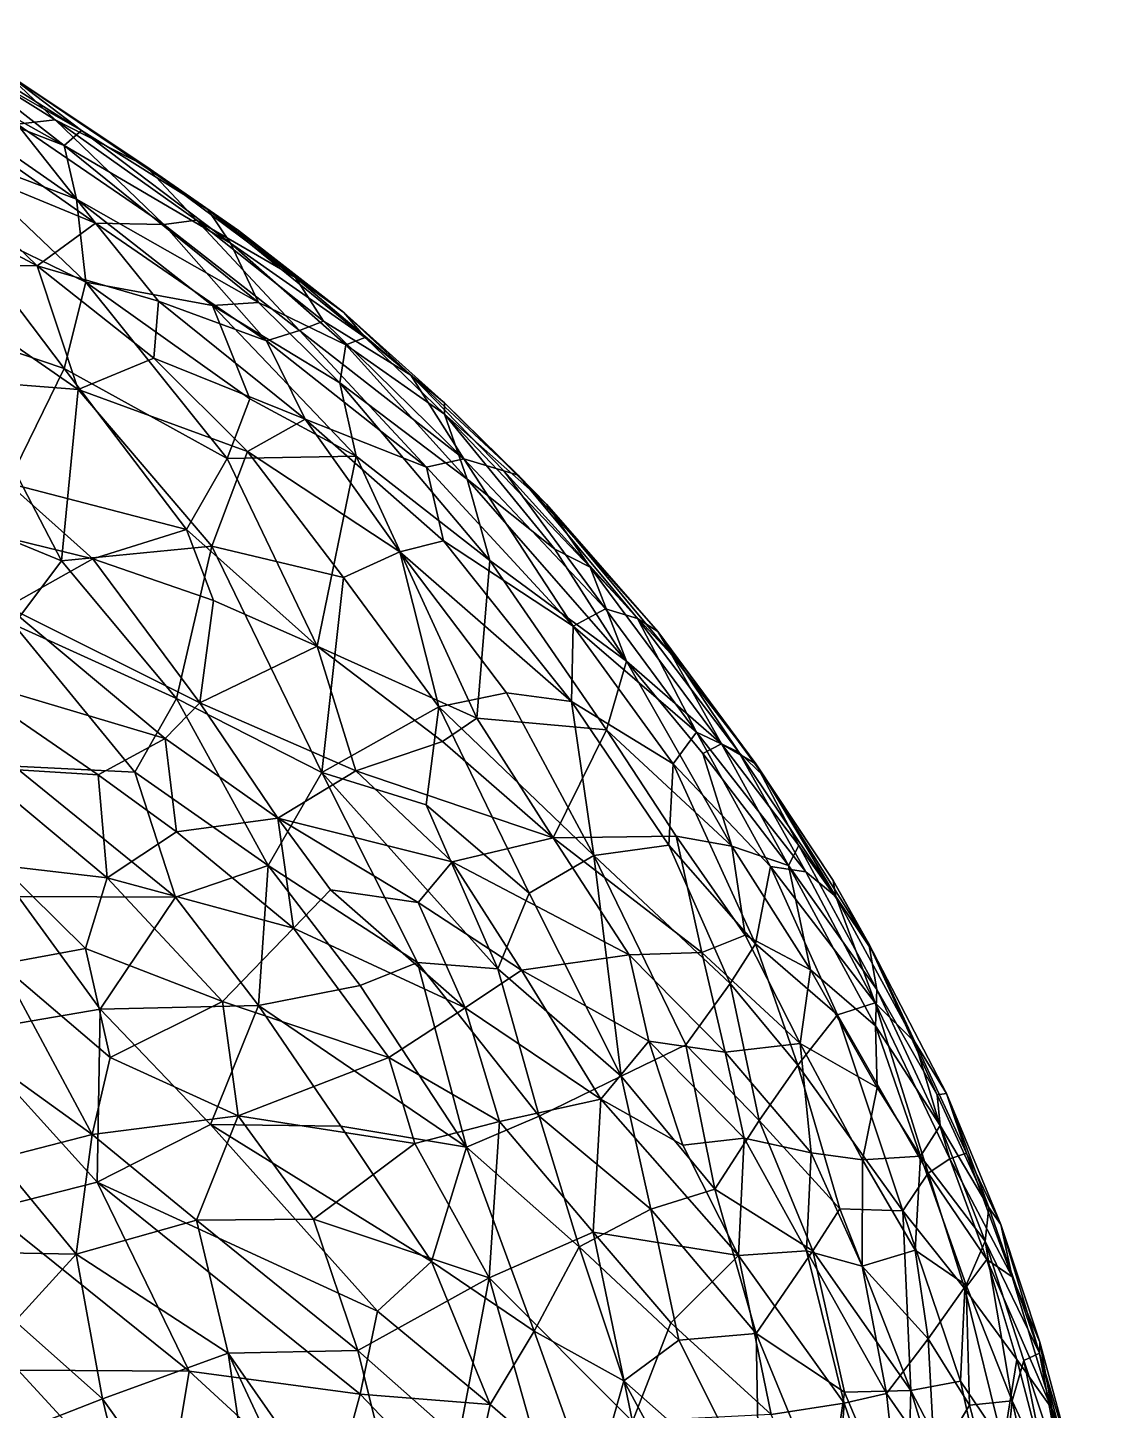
# Model space of a CAD drawing. Header units: metres. Extents: x -887 to 648, y -818 to 707.
# Drawn here: x 293.2 to 612.7, y 188.4 to 602.5 of the extents above; entities that cross this region are included whole.
import ezdxf

# ---------------------------------------------------------------- set-up
doc = ezdxf.new("R2010")
doc.units = ezdxf.units.M

msp = doc.modelspace()

# ---------------------------------------------------------------- linework, layer by layer
at = {"layer": '10k-small'}
for points in [[(309.28, 571.74, 101.6), (260.37, 602.52, 122.98), (286.71, 588.84, 178.04)], [(309.28, 571.74, 101.6), (268.11, 595.16, 75.38), (260.37, 602.52, 122.98)], [(304.08, 567.18, 30.46), (251.38, 596.7, 20.47), (268.11, 595.16, 75.38)], [(304.08, 567.18, 30.46), (260.22, 584.15, -17.28), (251.38, 596.7, 20.47)], [(309.28, 571.74, 101.6), (304.08, 567.18, 30.46), (268.11, 595.16, 75.38)], [(301.44, 574.9, 234.75), (286.71, 588.84, 178.04), (271.33, 593.71, 227.91)], [(301.44, 574.9, 234.75), (271.33, 593.71, 227.91), (290.03, 573.59, 278.05)], [(347.17, 548.03, 127.15), (286.71, 588.84, 178.04), (328.59, 561.01, 196.41)], [(328.59, 561.01, 196.41), (286.71, 588.84, 178.04), (301.44, 574.9, 234.75)], [(347.17, 548.03, 127.15), (309.28, 571.74, 101.6), (286.71, 588.84, 178.04)], [(307.75, 551.11, -29), (260.22, 584.15, -17.28), (304.08, 567.18, 30.46)], [(307.75, 551.11, -29), (269.17, 565.69, -64.45), (260.22, 584.15, -17.28)], [(313.47, 543.92, 326.39), (290.03, 573.59, 278.05), (276.06, 570.23, 317.49)], [(333.98, 543.58, 283.19), (301.44, 574.9, 234.75), (290.03, 573.59, 278.05)], [(333.98, 543.58, 283.19), (290.03, 573.59, 278.05), (313.47, 543.92, 326.39)], [(343.72, 544.84, 246.48), (328.59, 561.01, 196.41), (301.44, 574.9, 234.75)], [(343.72, 544.84, 246.48), (301.44, 574.9, 234.75), (333.98, 543.58, 283.19)], [(353.89, 537.96, 69.33), (304.08, 567.18, 30.46), (309.28, 571.74, 101.6)], [(353.89, 537.96, 69.33), (309.28, 571.74, 101.6), (347.17, 548.03, 127.15)], [(313.47, 543.92, 326.39), (276.06, 570.23, 317.49), (259.93, 566.05, 353.12)], [(295.99, 531.14, 380.99), (259.93, 566.05, 353.12), (245.26, 558.28, 387.99)], [(313.47, 543.92, 326.39), (259.93, 566.05, 353.12), (295.99, 531.14, 380.99)], [(310.55, 526.31, -101.39), (269.17, 565.69, -64.45), (307.75, 551.11, -29)], [(310.55, 526.31, -101.39), (269.37, 546.29, -120.77), (269.17, 565.69, -64.45)], [(362.3, 520.21, 7.79), (307.75, 551.11, -29), (304.08, 567.18, 30.46)], [(362.3, 520.21, 7.79), (304.08, 567.18, 30.46), (353.89, 537.96, 69.33)], [(373.35, 527.73, 202.57), (328.59, 561.01, 196.41), (343.72, 544.84, 246.48)], [(356.34, 541.81, 175.97), (347.17, 548.03, 127.15), (328.59, 561.01, 196.41)], [(373.35, 527.73, 202.57), (356.34, 541.81, 175.97), (328.59, 561.01, 196.41)], [(295.99, 531.14, 380.99), (245.26, 558.28, 387.99), (254.7, 531.33, 428.07)], [(348.53, 519.26, -37.42), (310.55, 526.31, -101.39), (307.75, 551.11, -29)], [(362.3, 520.21, 7.79), (348.53, 519.26, -37.42), (307.75, 551.11, -29)], [(387.84, 517.21, 155.31), (347.17, 548.03, 127.15), (356.34, 541.81, 175.97)], [(394.26, 509.69, 108.78), (347.17, 548.03, 127.15), (387.84, 517.21, 155.31)], [(394.26, 509.69, 108.78), (353.89, 537.96, 69.33), (347.17, 548.03, 127.15)], [(304.06, 500.43, -185.71), (271.21, 511.51, -213.09), (269.37, 546.29, -120.77)], [(310.55, 526.31, -101.39), (304.06, 500.43, -185.71), (269.37, 546.29, -120.77)], [(332.37, 520.59, 349.16), (313.47, 543.92, 326.39), (295.99, 531.14, 380.99)], [(364.73, 508.69, 317.37), (333.98, 543.58, 283.19), (313.47, 543.92, 326.39)], [(364.73, 508.69, 317.37), (313.47, 543.92, 326.39), (332.37, 520.59, 349.16)], [(374.56, 511.85, 283.82), (343.72, 544.84, 246.48), (333.98, 543.58, 283.19)], [(374.56, 511.85, 283.82), (333.98, 543.58, 283.19), (364.73, 508.69, 317.37)], [(381.79, 514.64, 248.93), (343.72, 544.84, 246.48), (374.56, 511.85, 283.82)], [(381.79, 514.64, 248.93), (373.35, 527.73, 202.57), (343.72, 544.84, 246.48)], [(387.84, 517.21, 155.31), (356.34, 541.81, 175.97), (373.35, 527.73, 202.57)], [(388.51, 507.56, 53.76), (362.3, 520.21, 7.79), (353.89, 537.96, 69.33)], [(394.26, 509.69, 108.78), (388.51, 507.56, 53.76), (353.89, 537.96, 69.33)], [(308.3, 494.11, 431.42), (295.99, 531.14, 380.99), (254.7, 531.33, 428.07)], [(308.3, 494.11, 431.42), (254.7, 531.33, 428.07), (275.19, 496.76, 462.43)], [(330.93, 503.56, 385.37), (295.99, 531.14, 380.99), (308.3, 494.11, 431.42)], [(332.37, 520.59, 349.16), (295.99, 531.14, 380.99), (330.93, 503.56, 385.37)], [(352.89, 473.47, -164.38), (304.06, 500.43, -185.71), (310.55, 526.31, -101.39)], [(359.7, 491.31, -97.14), (352.89, 473.47, -164.38), (310.55, 526.31, -101.39)], [(359.7, 491.31, -97.14), (310.55, 526.31, -101.39), (348.53, 519.26, -37.42)], [(407.97, 498.42, 201.96), (373.35, 527.73, 202.57), (381.79, 514.64, 248.93)], [(407.97, 498.42, 201.96), (387.84, 517.21, 155.31), (373.35, 527.73, 202.57)], [(376.29, 485.26, 348.9), (332.37, 520.59, 349.16), (330.93, 503.56, 385.37)], [(376.29, 485.26, 348.9), (364.73, 508.69, 317.37), (332.37, 520.59, 349.16)], [(386.67, 496.16, -8.76), (348.53, 519.26, -37.42), (362.3, 520.21, 7.79)], [(391.55, 474.2, -69.81), (348.53, 519.26, -37.42), (386.67, 496.16, -8.76)], [(391.55, 474.2, -69.81), (359.7, 491.31, -97.14), (348.53, 519.26, -37.42)], [(388.51, 507.56, 53.76), (386.67, 496.16, -8.76), (362.3, 520.21, 7.79)], [(423.85, 473.38, 261.81), (381.79, 514.64, 248.93), (374.56, 511.85, 283.82)], [(423.85, 473.38, 261.81), (407.97, 498.42, 201.96), (381.79, 514.64, 248.93)], [(418.02, 490.2, 141.55), (394.26, 509.69, 108.78), (387.84, 517.21, 155.31)], [(418.02, 490.2, 141.55), (387.84, 517.21, 155.31), (407.97, 498.42, 201.96)], [(304.06, 500.43, -185.71), (287.37, 466.07, -318.02), (271.21, 511.51, -213.09)], [(412.65, 470.87, 303.03), (374.56, 511.85, 283.82), (364.73, 508.69, 317.37)], [(423.85, 473.38, 261.81), (374.56, 511.85, 283.82), (412.65, 470.87, 303.03)], [(418.01, 486.75, 94.21), (388.51, 507.56, 53.76), (394.26, 509.69, 108.78)], [(418.02, 490.2, 141.55), (418.01, 486.75, 94.21), (394.26, 509.69, 108.78)], [(412.65, 470.87, 303.03), (364.73, 508.69, 317.37), (376.29, 485.26, 348.9)], [(424.79, 467.34, 15.86), (386.67, 496.16, -8.76), (388.51, 507.56, 53.76)], [(424.79, 467.34, 15.86), (388.51, 507.56, 53.76), (418.01, 486.75, 94.21)], [(359.05, 475.58, 394.66), (330.93, 503.56, 385.37), (308.3, 494.11, 431.42)], [(376.29, 485.26, 348.9), (330.93, 503.56, 385.37), (359.05, 475.58, 394.66)], [(340.77, 452.17, -255.38), (287.37, 466.07, -318.02), (304.06, 500.43, -185.71)], [(352.89, 473.47, -164.38), (340.77, 452.17, -255.38), (304.06, 500.43, -185.71)], [(440.11, 468.47, 179.31), (418.02, 490.2, 141.55), (407.97, 498.42, 201.96)], [(435.84, 469.75, 216.26), (407.97, 498.42, 201.96), (423.85, 473.38, 261.81)], [(440.11, 468.47, 179.31), (407.97, 498.42, 201.96), (435.84, 469.75, 216.26)], [(303.34, 442.83, 510.73), (275.19, 496.76, 462.43), (254.52, 462.93, 531.44)], [(308.3, 494.11, 431.42), (275.19, 496.76, 462.43), (303.34, 442.83, 510.73)], [(348.34, 447.18, 453.25), (308.3, 494.11, 431.42), (303.34, 442.83, 510.73)], [(359.05, 475.58, 394.66), (308.3, 494.11, 431.42), (348.34, 447.18, 453.25)], [(431.65, 442.95, -54.59), (386.67, 496.16, -8.76), (424.79, 467.34, 15.86)], [(431.65, 442.95, -54.59), (391.55, 474.2, -69.81), (386.67, 496.16, -8.76)], [(391.55, 474.2, -69.81), (352.89, 473.47, -164.38), (359.7, 491.31, -97.14)], [(448.56, 459.83, 141.02), (418.01, 486.75, 94.21), (418.02, 490.2, 141.55)], [(448.56, 459.83, 141.02), (418.02, 490.2, 141.55), (440.11, 468.47, 179.31)], [(404.65, 445.5, 372.96), (376.29, 485.26, 348.9), (359.05, 475.58, 394.66)], [(417.72, 448.86, 340.6), (412.65, 470.87, 303.03), (376.29, 485.26, 348.9)], [(417.72, 448.86, 340.6), (376.29, 485.26, 348.9), (404.65, 445.5, 372.96)], [(448.56, 459.83, 141.02), (461.62, 440.95, 80.71), (418.01, 486.75, 94.21)], [(451.05, 446.36, 42.69), (424.79, 467.34, 15.86), (418.01, 486.75, 94.21)], [(418.01, 486.75, 94.21), (461.62, 440.95, 80.71), (451.05, 446.36, 42.69)], [(379.93, 417.26, -268.97), (340.77, 452.17, -255.38), (352.89, 473.47, -164.38)], [(387.8, 437.89, 412.41), (359.05, 475.58, 394.66), (348.34, 447.18, 453.25)], [(391.55, 474.2, -69.81), (379.93, 417.26, -268.97), (352.89, 473.47, -164.38)], [(404.65, 445.5, 372.96), (359.05, 475.58, 394.66), (387.8, 437.89, 412.41)], [(427.69, 395.69, -209.42), (379.93, 417.26, -268.97), (391.55, 474.2, -69.81)], [(431.65, 442.95, -54.59), (427.69, 395.69, -209.42), (391.55, 474.2, -69.81)], [(412.65, 470.87, 303.03), (456.56, 423.22, 302.25), (423.85, 473.38, 261.81)], [(423.85, 473.38, 261.81), (466.26, 428.45, 251.53), (435.84, 469.75, 216.26)], [(456.56, 423.22, 302.25), (466.26, 428.45, 251.53), (423.85, 473.38, 261.81)], [(417.72, 448.86, 340.6), (456.56, 423.22, 302.25), (412.65, 470.87, 303.03)], [(466.26, 428.45, 251.53), (475.85, 425.61, 205.38), (435.84, 469.75, 216.26)], [(435.84, 469.75, 216.26), (475.85, 425.61, 205.38), (440.11, 468.47, 179.31)], [(475.85, 425.61, 205.38), (481.89, 421.68, 168.7), (440.11, 468.47, 179.31)], [(440.11, 468.47, 179.31), (481.89, 421.68, 168.7), (448.56, 459.83, 141.02)], [(312.73, 443.47, -332.52), (250.96, 458.47, -397.26), (287.37, 466.07, -318.02)], [(340.77, 452.17, -255.38), (312.73, 443.47, -332.52), (287.37, 466.07, -318.02)], [(451.05, 446.36, 42.69), (472.51, 412.75, -14.22), (424.79, 467.34, 15.86)], [(472.51, 412.75, -14.22), (431.65, 442.95, -54.59), (424.79, 467.34, 15.86)], [(303.34, 442.83, 510.73), (254.52, 462.93, 531.44), (289.01, 423.75, 550.77)], [(448.56, 459.83, 141.02), (486.04, 414.8, 106.82), (461.62, 440.95, 80.71)], [(481.89, 421.68, 168.7), (486.04, 414.8, 106.82), (448.56, 459.83, 141.02)], [(312.73, 443.47, -332.52), (287.15, 429.07, -409.46), (250.96, 458.47, -397.26)], [(348.85, 430.96, -296.59), (312.73, 443.47, -332.52), (340.77, 452.17, -255.38)], [(379.93, 417.26, -268.97), (348.85, 430.96, -296.59), (340.77, 452.17, -255.38)], [(404.65, 445.5, 372.96), (456.05, 400.7, 349.97), (417.72, 448.86, 340.6)], [(456.05, 400.7, 349.97), (456.56, 423.22, 302.25), (417.72, 448.86, 340.6)], [(344.73, 400.28, -377.64), (287.15, 429.07, -409.46), (312.73, 443.47, -332.52)], [(348.34, 447.18, 453.25), (303.34, 442.83, 510.73), (337.79, 401.59, 527.16)], [(348.85, 430.96, -296.59), (344.73, 400.28, -377.64), (312.73, 443.47, -332.52)], [(381.27, 379.41, 503.57), (348.34, 447.18, 453.25), (337.79, 401.59, 527.16)], [(387.8, 437.89, 412.41), (348.34, 447.18, 453.25), (381.27, 379.41, 503.57)], [(416.35, 399.07, 425.44), (404.65, 445.5, 372.96), (387.8, 437.89, 412.41)], [(416.35, 399.07, 425.44), (436.59, 403.31, 383.88), (404.65, 445.5, 372.96)], [(436.59, 403.31, 383.88), (456.05, 400.7, 349.97), (404.65, 445.5, 372.96)], [(461.62, 440.95, 80.71), (472.51, 412.75, -14.22), (451.05, 446.36, 42.69)], [(337.79, 401.59, 527.16), (303.34, 442.83, 510.73), (289.01, 423.75, 550.77)], [(431.65, 442.95, -54.59), (466.59, 392.21, -102.11), (427.69, 395.69, -209.42)], [(472.51, 412.75, -14.22), (466.59, 392.21, -102.11), (431.65, 442.95, -54.59)], [(461.62, 440.95, 80.71), (501.03, 388.03, 33.32), (472.51, 412.75, -14.22)], [(486.04, 414.8, 106.82), (501.03, 388.03, 33.32), (461.62, 440.95, 80.71)], [(381.27, 379.41, 503.57), (416.35, 399.07, 425.44), (387.8, 437.89, 412.41)], [(379.93, 417.26, -268.97), (344.73, 400.28, -377.64), (348.85, 430.96, -296.59)], [(334.36, 389.65, -415.7), (270.95, 408.48, -475.07), (287.15, 429.07, -409.46)], [(344.73, 400.28, -377.64), (334.36, 389.65, -415.7), (287.15, 429.07, -409.46)], [(456.56, 423.22, 302.25), (493.51, 391.55, 257.34), (466.26, 428.45, 251.53)], [(493.51, 391.55, 257.34), (475.85, 425.61, 205.38), (466.26, 428.45, 251.53)], [(337.79, 401.59, 527.16), (289.01, 423.75, 550.77), (325.24, 379.58, 566.41)], [(325.24, 379.58, 566.41), (289.01, 423.75, 550.77), (289.16, 381.3, 599.65)], [(456.05, 400.7, 349.97), (486.51, 382.03, 308.11), (456.56, 423.22, 302.25)], [(486.51, 382.03, 308.11), (493.51, 391.55, 257.34), (456.56, 423.22, 302.25)], [(493.51, 391.55, 257.34), (506.23, 385.56, 198.37), (475.85, 425.61, 205.38)], [(475.85, 425.61, 205.38), (506.23, 385.56, 198.37), (481.89, 421.68, 168.7)], [(481.89, 421.68, 168.7), (513.79, 378.25, 156.24), (511.24, 382.06, 108.4)], [(481.89, 421.68, 168.7), (511.24, 382.06, 108.4), (486.04, 414.8, 106.82)], [(506.23, 385.56, 198.37), (513.79, 378.25, 156.24), (481.89, 421.68, 168.7)], [(391.49, 379.94, -331.73), (344.73, 400.28, -377.64), (379.93, 417.26, -268.97)], [(417.47, 388.69, -254.51), (391.49, 379.94, -331.73), (379.93, 417.26, -268.97)], [(427.69, 395.69, -209.42), (417.47, 388.69, -254.51), (379.93, 417.26, -268.97)], [(511.24, 382.06, 108.4), (501.03, 388.03, 33.32), (486.04, 414.8, 106.82)], [(472.51, 412.75, -14.22), (504.13, 357.35, -76.48), (466.59, 392.21, -102.11)], [(501.03, 388.03, 33.32), (495.41, 385.18, -14.3), (472.51, 412.75, -14.22)], [(472.51, 412.75, -14.22), (495.41, 385.18, -14.3), (504.13, 357.35, -76.48)], [(334.36, 389.65, -415.7), (314.29, 378.76, -463.5), (270.95, 408.48, -475.07)], [(314.29, 378.76, -463.5), (277.29, 381.04, -505.48), (270.95, 408.48, -475.07)], [(416.35, 399.07, 425.44), (462.74, 354.56, 409.13), (436.59, 403.31, 383.88)], [(462.74, 354.56, 409.13), (456.05, 400.7, 349.97), (436.59, 403.31, 383.88)], [(365.2, 351.59, 555.25), (337.79, 401.59, 527.16), (325.24, 379.58, 566.41)], [(368.07, 365.76, -402.19), (334.36, 389.65, -415.7), (344.73, 400.28, -377.64)], [(381.27, 379.41, 503.57), (337.79, 401.59, 527.16), (365.2, 351.59, 555.25)], [(391.49, 379.94, -331.73), (368.07, 365.76, -402.19), (344.73, 400.28, -377.64)], [(381.27, 379.41, 503.57), (412.53, 369.78, 470.92), (416.35, 399.07, 425.44)], [(412.53, 369.78, 470.92), (443.35, 343.3, 457.99), (416.35, 399.07, 425.44)], [(443.35, 343.3, 457.99), (462.74, 354.56, 409.13), (416.35, 399.07, 425.44)], [(485.19, 357.69, 356.22), (486.51, 382.03, 308.11), (456.05, 400.7, 349.97)], [(462.74, 354.56, 409.13), (485.19, 357.69, 356.22), (456.05, 400.7, 349.97)], [(427.69, 395.69, -209.42), (450.59, 359.92, -243.07), (417.47, 388.69, -254.51)], [(466.59, 392.21, -102.11), (450.59, 359.92, -243.07), (427.69, 395.69, -209.42)], [(337.78, 361.66, -454.69), (314.29, 378.76, -463.5), (334.36, 389.65, -415.7)], [(368.07, 365.76, -402.19), (337.78, 361.66, -454.69), (334.36, 389.65, -415.7)], [(466.59, 392.21, -102.11), (487.39, 360.34, -128.07), (450.59, 359.92, -243.07)], [(504.13, 357.35, -76.48), (487.39, 360.34, -128.07), (466.59, 392.21, -102.11)], [(486.51, 382.03, 308.11), (515.64, 351.33, 278.56), (493.51, 391.55, 257.34)], [(515.64, 351.33, 278.56), (526.24, 349.71, 227.9), (493.51, 391.55, 257.34)], [(493.51, 391.55, 257.34), (526.24, 349.71, 227.9), (506.23, 385.56, 198.37)], [(450.59, 359.92, -243.07), (391.49, 379.94, -331.73), (417.47, 388.69, -254.51)], [(501.03, 388.03, 33.32), (521.05, 351.57, -13.99), (495.41, 385.18, -14.3)], [(521.05, 351.57, -13.99), (504.13, 357.35, -76.48), (495.41, 385.18, -14.3)], [(511.24, 382.06, 108.4), (524.2, 357.54, 43.25), (501.03, 388.03, 33.32)], [(524.2, 357.54, 43.25), (521.05, 351.57, -13.99), (501.03, 388.03, 33.32)], [(526.24, 349.71, 227.9), (535.22, 342.32, 180.87), (506.23, 385.56, 198.37)], [(506.23, 385.56, 198.37), (535.22, 342.32, 180.87), (513.79, 378.25, 156.24)], [(317.02, 347.85, -498.24), (277.29, 381.04, -505.48), (314.29, 378.76, -463.5)], [(317.02, 347.85, -498.24), (285.32, 351.54, -529.7), (277.29, 381.04, -505.48)], [(337.41, 342.1, 593.07), (289.16, 381.3, 599.65), (290.3, 342.33, 636)], [(337.41, 342.1, 593.07), (325.24, 379.58, 566.41), (289.16, 381.3, 599.65)], [(485.19, 357.69, 356.22), (511.19, 328.13, 339.67), (486.51, 382.03, 308.11)], [(511.19, 328.13, 339.67), (515.64, 351.33, 278.56), (486.51, 382.03, 308.11)], [(513.79, 378.25, 156.24), (534.4, 347.09, 116.69), (511.24, 382.06, 108.4)], [(511.24, 382.06, 108.4), (545.17, 328.16, 85.77), (524.2, 357.54, 43.25)], [(534.4, 347.09, 116.69), (545.17, 328.16, 85.77), (511.24, 382.06, 108.4)], [(337.78, 361.66, -454.69), (317.02, 347.85, -498.24), (314.29, 378.76, -463.5)], [(365.2, 351.59, 555.25), (325.24, 379.58, 566.41), (337.41, 342.1, 593.07)], [(365.2, 351.59, 555.25), (409.96, 322.52, 531.56), (381.27, 379.41, 503.57)], [(420.28, 352.67, -326.74), (368.07, 365.76, -402.19), (391.49, 379.94, -331.73)], [(409.96, 322.52, 531.56), (434, 320.6, 501.06), (381.27, 379.41, 503.57)], [(381.27, 379.41, 503.57), (434, 320.6, 501.06), (412.53, 369.78, 470.92)], [(450.59, 359.92, -243.07), (420.28, 352.67, -326.74), (391.49, 379.94, -331.73)], [(535.22, 342.32, 180.87), (534.4, 347.09, 116.69), (513.79, 378.25, 156.24)], [(434, 320.6, 501.06), (443.35, 343.3, 457.99), (412.53, 369.78, 470.92)], [(368.07, 365.76, -402.19), (372.76, 332.8, -439.11), (337.78, 361.66, -454.69)], [(420.28, 352.67, -326.74), (410.17, 340.46, -367.16), (368.07, 365.76, -402.19)], [(368.07, 365.76, -402.19), (383.84, 344.27, -407.63), (372.76, 332.8, -439.11)], [(410.17, 340.46, -367.16), (383.84, 344.27, -407.63), (368.07, 365.76, -402.19)], [(372.76, 332.8, -439.11), (317.02, 347.85, -498.24), (337.78, 361.66, -454.69)], [(487.39, 360.34, -128.07), (495.14, 325.5, -195.01), (450.59, 359.92, -243.07)], [(504.13, 357.35, -76.48), (508.09, 330.7, -140.07), (487.39, 360.34, -128.07)], [(487.39, 360.34, -128.07), (508.09, 330.7, -140.07), (495.14, 325.5, -195.01)], [(450.59, 359.92, -243.07), (473.37, 324.82, -258.54), (420.28, 352.67, -326.74)], [(495.14, 325.5, -195.01), (473.37, 324.82, -258.54), (450.59, 359.92, -243.07)], [(462.74, 354.56, 409.13), (503.57, 316.24, 378.39), (485.19, 357.69, 356.22)], [(503.57, 316.24, 378.39), (511.19, 328.13, 339.67), (485.19, 357.69, 356.22)], [(521.05, 351.57, -13.99), (527.62, 320.37, -92.89), (504.13, 357.35, -76.48)], [(504.13, 357.35, -76.48), (527.62, 320.37, -92.89), (508.09, 330.7, -140.07)], [(524.2, 357.54, 43.25), (547.57, 314.46, 8.04), (521.05, 351.57, -13.99)], [(545.17, 328.16, 85.77), (547.57, 314.46, 8.04), (524.2, 357.54, 43.25)], [(420.28, 352.67, -326.74), (441.08, 320.29, -336.46), (410.17, 340.46, -367.16)], [(473.37, 324.82, -258.54), (441.08, 320.29, -336.46), (420.28, 352.67, -326.74)], [(470.99, 288.47, 480.56), (462.74, 354.56, 409.13), (443.35, 343.3, 457.99)], [(470.99, 288.47, 480.56), (490.29, 297.84, 433.29), (462.74, 354.56, 409.13)], [(490.29, 297.84, 433.29), (503.57, 316.24, 378.39), (462.74, 354.56, 409.13)], [(310.52, 326.78, -525.65), (285.17, 322.04, -556.47), (285.32, 351.54, -529.7)], [(317.02, 347.85, -498.24), (310.52, 326.78, -525.65), (285.32, 351.54, -529.7)], [(362.33, 309.66, 596.52), (365.2, 351.59, 555.25), (337.41, 342.1, 593.07)], [(362.33, 309.66, 596.52), (392.77, 315.68, 559.14), (365.2, 351.59, 555.25)], [(392.77, 315.68, 559.14), (409.96, 322.52, 531.56), (365.2, 351.59, 555.25)], [(511.19, 328.13, 339.67), (535.71, 306.84, 299.92), (515.64, 351.33, 278.56)], [(515.64, 351.33, 278.56), (547.04, 310.43, 235.74), (526.24, 349.71, 227.9)], [(535.71, 306.84, 299.92), (547.04, 310.43, 235.74), (515.64, 351.33, 278.56)], [(521.05, 351.57, -13.99), (547.12, 303.62, -46.01), (527.62, 320.37, -92.89)], [(547.57, 314.46, 8.04), (547.12, 303.62, -46.01), (521.05, 351.57, -13.99)], [(547.04, 310.43, 235.74), (535.22, 342.32, 180.87), (526.24, 349.71, 227.9)], [(351.56, 310.81, -489.86), (310.52, 326.78, -525.65), (317.02, 347.85, -498.24)], [(372.76, 332.8, -439.11), (351.56, 310.81, -489.86), (317.02, 347.85, -498.24)], [(424.17, 308.96, -382.66), (372.76, 332.8, -439.11), (383.84, 344.27, -407.63)], [(410.17, 340.46, -367.16), (424.17, 308.96, -382.66), (383.84, 344.27, -407.63)], [(535.22, 342.32, 180.87), (546.53, 325.41, 142.07), (534.4, 347.09, 116.69)], [(546.53, 325.41, 142.07), (545.17, 328.16, 85.77), (534.4, 347.09, 116.69)], [(273.43, 301.43, 677.73), (314.84, 308.6, 640.97), (290.3, 342.33, 636)], [(314.84, 308.6, 640.97), (337.41, 342.1, 593.07), (290.3, 342.33, 636)], [(314.84, 308.6, 640.97), (362.33, 309.66, 596.52), (337.41, 342.1, 593.07)], [(441.08, 320.29, -336.46), (424.17, 308.96, -382.66), (410.17, 340.46, -367.16)], [(434, 320.6, 501.06), (470.99, 288.47, 480.56), (443.35, 343.3, 457.99)], [(535.22, 342.32, 180.87), (558.99, 298.55, 175.19), (546.53, 325.41, 142.07)], [(547.04, 310.43, 235.74), (558.99, 298.55, 175.19), (535.22, 342.32, 180.87)], [(401.37, 294.08, -433.22), (351.56, 310.81, -489.86), (372.76, 332.8, -439.11)], [(424.17, 308.96, -382.66), (401.37, 294.08, -433.22), (372.76, 332.8, -439.11)], [(508.09, 330.7, -140.07), (524.57, 298.26, -162.55), (495.14, 325.5, -195.01)], [(503.57, 316.24, 378.39), (523.89, 291.83, 364.44), (511.19, 328.13, 339.67)], [(527.62, 320.37, -92.89), (524.57, 298.26, -162.55), (508.09, 330.7, -140.07)], [(523.89, 291.83, 364.44), (535.71, 306.84, 299.92), (511.19, 328.13, 339.67)], [(568.42, 283.31, 102.82), (565.59, 282.92, 24.51), (545.17, 328.16, 85.77)], [(545.17, 328.16, 85.77), (565.59, 282.92, 24.51), (547.57, 314.46, 8.04)], [(546.53, 325.41, 142.07), (568.42, 283.31, 102.82), (545.17, 328.16, 85.77)], [(310.52, 326.78, -525.65), (317.85, 294.08, -542.59), (285.17, 322.04, -556.47)], [(351.56, 310.81, -489.86), (317.85, 294.08, -542.59), (310.52, 326.78, -525.65)], [(473.37, 324.82, -258.54), (479.23, 298.99, -286.3), (441.08, 320.29, -336.46)], [(495.14, 325.5, -195.01), (502.12, 295.68, -235.29), (473.37, 324.82, -258.54)], [(502.12, 295.68, -235.29), (479.23, 298.99, -286.3), (473.37, 324.82, -258.54)], [(524.57, 298.26, -162.55), (502.12, 295.68, -235.29), (495.14, 325.5, -195.01)], [(558.99, 298.55, 175.19), (568.42, 283.31, 102.82), (546.53, 325.41, 142.07)], [(312.48, 271.07, -563.39), (267.99, 303.07, -585.53), (285.17, 322.04, -556.47)], [(312.48, 271.07, -563.39), (285.17, 322.04, -556.47), (317.85, 294.08, -542.59)], [(424.63, 267.26, 565.6), (409.96, 322.52, 531.56), (392.77, 315.68, 559.14)], [(409.96, 322.52, 531.56), (446.42, 276.56, 530.29), (434, 320.6, 501.06)], [(424.63, 267.26, 565.6), (446.42, 276.56, 530.29), (409.96, 322.52, 531.56)], [(441.08, 320.29, -336.46), (464.81, 281.64, -337.49), (424.17, 308.96, -382.66)], [(446.42, 276.56, 530.29), (470.99, 288.47, 480.56), (434, 320.6, 501.06)], [(479.23, 298.99, -286.3), (464.81, 281.64, -337.49), (441.08, 320.29, -336.46)], [(527.62, 320.37, -92.89), (547.63, 285.06, -99.7), (524.57, 298.26, -162.55)], [(547.12, 303.62, -46.01), (547.63, 285.06, -99.7), (527.62, 320.37, -92.89)], [(362.33, 309.66, 596.52), (424.63, 267.26, 565.6), (392.77, 315.68, 559.14)], [(490.29, 297.84, 433.29), (512.27, 275.24, 417.15), (503.57, 316.24, 378.39)], [(512.27, 275.24, 417.15), (523.89, 291.83, 364.44), (503.57, 316.24, 378.39)], [(351.56, 310.81, -489.86), (356.23, 276.62, -509.38), (317.85, 294.08, -542.59)], [(401.37, 294.08, -433.22), (356.23, 276.62, -509.38), (351.56, 310.81, -489.86)], [(547.57, 314.46, 8.04), (566.51, 273.77, -18.47), (547.12, 303.62, -46.01)], [(565.59, 282.92, 24.51), (566.51, 273.77, -18.47), (547.57, 314.46, 8.04)], [(313.97, 256.74, 671.12), (314.84, 308.6, 640.97), (273.43, 301.43, 677.73)], [(313.97, 256.74, 671.12), (347.96, 274.06, 634.14), (314.84, 308.6, 640.97)], [(347.96, 274.06, 634.14), (362.33, 309.66, 596.52), (314.84, 308.6, 640.97)], [(386.93, 273.54, 599.13), (362.33, 309.66, 596.52), (347.96, 274.06, 634.14)], [(386.93, 273.54, 599.13), (424.63, 267.26, 565.6), (362.33, 309.66, 596.52)], [(424.17, 308.96, -382.66), (434.47, 274.87, -397.03), (401.37, 294.08, -433.22)], [(464.81, 281.64, -337.49), (434.47, 274.87, -397.03), (424.17, 308.96, -382.66)], [(523.89, 291.83, 364.44), (555.29, 248.17, 338.65), (535.71, 306.84, 299.92)], [(535.71, 306.84, 299.92), (562.9, 259.4, 282.94), (547.04, 310.43, 235.74)], [(555.29, 248.17, 338.65), (562.9, 259.4, 282.94), (535.71, 306.84, 299.92)], [(562.9, 259.4, 282.94), (569.37, 263.76, 232.3), (547.04, 310.43, 235.74)], [(547.04, 310.43, 235.74), (569.37, 263.76, 232.3), (558.99, 298.55, 175.19)], [(284.18, 263.72, -593.98), (267.99, 303.07, -585.53), (312.48, 271.07, -563.39)], [(566.51, 273.77, -18.47), (560.6, 264.53, -87.48), (547.12, 303.62, -46.01)], [(547.12, 303.62, -46.01), (560.6, 264.53, -87.48), (547.63, 285.06, -99.7)], [(281.35, 248.49, 698.89), (313.97, 256.74, 671.12), (273.43, 301.43, 677.73)], [(479.23, 298.99, -286.3), (489.38, 267.8, -301.93), (464.81, 281.64, -337.49)], [(507.76, 269.94, -258.93), (489.38, 267.8, -301.93), (479.23, 298.99, -286.3)], [(502.12, 295.68, -235.29), (507.76, 269.94, -258.93), (479.23, 298.99, -286.3)], [(524.57, 298.26, -162.55), (527.86, 265.55, -211.63), (502.12, 295.68, -235.29)], [(547.63, 285.06, -99.7), (543.26, 263.46, -164.58), (524.57, 298.26, -162.55)], [(524.57, 298.26, -162.55), (543.26, 263.46, -164.58), (527.86, 265.55, -211.63)], [(558.99, 298.55, 175.19), (574.42, 265.42, 163.18), (568.42, 283.31, 102.82)], [(569.37, 263.76, 232.3), (574.42, 265.42, 163.18), (558.99, 298.55, 175.19)], [(356.23, 276.62, -509.38), (312.48, 271.07, -563.39), (317.85, 294.08, -542.59)], [(401.37, 294.08, -433.22), (409.1, 268.3, -441.21), (356.23, 276.62, -509.38)], [(434.47, 274.87, -397.03), (409.1, 268.3, -441.21), (401.37, 294.08, -433.22)], [(470.99, 288.47, 480.56), (498.98, 254.63, 468.24), (490.29, 297.84, 433.29)], [(498.98, 254.63, 468.24), (512.27, 275.24, 417.15), (490.29, 297.84, 433.29)], [(527.86, 265.55, -211.63), (507.76, 269.94, -258.93), (502.12, 295.68, -235.29)], [(512.27, 275.24, 417.15), (536.45, 248.77, 393.87), (523.89, 291.83, 364.44)], [(536.45, 248.77, 393.87), (555.29, 248.17, 338.65), (523.89, 291.83, 364.44)], [(446.42, 276.56, 530.29), (479.83, 248.69, 507.41), (470.99, 288.47, 480.56)], [(479.83, 248.69, 507.41), (498.98, 254.63, 468.24), (470.99, 288.47, 480.56)], [(464.81, 281.64, -337.49), (462.51, 241.74, -374.56), (434.47, 274.87, -397.03)], [(506.08, 234.78, -297.78), (462.51, 241.74, -374.56), (464.81, 281.64, -337.49)], [(506.08, 234.78, -297.78), (464.81, 281.64, -337.49), (489.38, 267.8, -301.93)], [(560.6, 264.53, -87.48), (543.26, 263.46, -164.58), (547.63, 285.06, -99.7)], [(568.42, 283.31, 102.82), (581.07, 249.12, 29.69), (565.59, 282.92, 24.51)], [(581.07, 249.12, 29.69), (566.51, 273.77, -18.47), (565.59, 282.92, 24.51)], [(568.42, 283.31, 102.82), (584.63, 244.1, 99.34), (581.07, 249.12, 29.69)], [(574.42, 265.42, 163.18), (584.63, 244.1, 99.34), (568.42, 283.31, 102.82)], [(356.23, 276.62, -509.38), (343.73, 245.39, -542.01), (312.48, 271.07, -563.39)], [(397.98, 218.12, 621.58), (347.96, 274.06, 634.14), (313.97, 256.74, 671.12)], [(378.74, 245.69, -497.97), (343.73, 245.39, -542.01), (356.23, 276.62, -509.38)], [(414.13, 233.04, 599.67), (386.93, 273.54, 599.13), (347.96, 274.06, 634.14)], [(397.98, 218.12, 621.58), (414.13, 233.04, 599.67), (347.96, 274.06, 634.14)], [(409.1, 268.3, -441.21), (378.74, 245.69, -497.97), (356.23, 276.62, -509.38)], [(414.13, 233.04, 599.67), (424.63, 267.26, 565.6), (386.93, 273.54, 599.13)], [(434.47, 274.87, -397.03), (431.4, 228.13, -432.95), (409.1, 268.3, -441.21)], [(424.63, 267.26, 565.6), (458.35, 237.38, 547.69), (446.42, 276.56, 530.29)], [(462.51, 241.74, -374.56), (431.4, 228.13, -432.95), (434.47, 274.87, -397.03)], [(458.35, 237.38, 547.69), (479.83, 248.69, 507.41), (446.42, 276.56, 530.29)], [(498.98, 254.63, 468.24), (528.34, 236.18, 429.08), (512.27, 275.24, 417.15)], [(528.34, 236.18, 429.08), (536.45, 248.77, 393.87), (512.27, 275.24, 417.15)], [(566.51, 273.77, -18.47), (579.96, 239.05, -32.89), (560.6, 264.53, -87.48)], [(581.07, 249.12, 29.69), (579.96, 239.05, -32.89), (566.51, 273.77, -18.47)], [(307.67, 235.21, -584.64), (284.18, 263.72, -593.98), (312.48, 271.07, -563.39)], [(343.73, 245.39, -542.01), (307.67, 235.21, -584.64), (312.48, 271.07, -563.39)], [(507.76, 269.94, -258.93), (506.08, 234.78, -297.78), (489.38, 267.8, -301.93)], [(526.42, 236.18, -250.67), (506.08, 234.78, -297.78), (507.76, 269.94, -258.93)], [(527.86, 265.55, -211.63), (526.42, 236.18, -250.67), (507.76, 269.94, -258.93)], [(431.4, 228.13, -432.95), (378.74, 245.69, -497.97), (409.1, 268.3, -441.21)], [(414.13, 233.04, 599.67), (444.89, 212.11, 580.54), (424.63, 267.26, 565.6)], [(444.89, 212.11, 580.54), (458.35, 237.38, 547.69), (424.63, 267.26, 565.6)], [(543.13, 231.56, -209.18), (526.42, 236.18, -250.67), (527.86, 265.55, -211.63)], [(543.26, 263.46, -164.58), (543.13, 231.56, -209.18), (527.86, 265.55, -211.63)], [(569.37, 263.76, 232.3), (588.06, 228.43, 175.07), (574.42, 265.42, 163.18)], [(588.06, 228.43, 175.07), (584.63, 244.1, 99.34), (574.42, 265.42, 163.18)], [(307.67, 235.21, -584.64), (270.76, 235.92, -616.8), (284.18, 263.72, -593.98)], [(559.01, 236.35, -148.64), (543.13, 231.56, -209.18), (543.26, 263.46, -164.58)], [(560.6, 264.53, -87.48), (559.01, 236.35, -148.64), (543.26, 263.46, -164.58)], [(560.6, 264.53, -87.48), (574.27, 225.93, -98.3), (559.01, 236.35, -148.64)], [(579.96, 239.05, -32.89), (574.27, 225.93, -98.3), (560.6, 264.53, -87.48)], [(562.9, 259.4, 282.94), (580.44, 233.55, 240.51), (569.37, 263.76, 232.3)], [(580.44, 233.55, 240.51), (588.06, 228.43, 175.07), (569.37, 263.76, 232.3)], [(555.29, 248.17, 338.65), (573.84, 224.8, 300.83), (562.9, 259.4, 282.94)], [(573.84, 224.8, 300.83), (580.44, 233.55, 240.51), (562.9, 259.4, 282.94)], [(341.57, 200.11, 672.5), (313.97, 256.74, 671.12), (281.35, 248.49, 698.89)], [(392.78, 193.22, 636.69), (397.98, 218.12, 621.58), (313.97, 256.74, 671.12)], [(392.78, 193.22, 636.69), (313.97, 256.74, 671.12), (341.57, 200.11, 672.5)], [(479.83, 248.69, 507.41), (511.4, 211.41, 487.79), (498.98, 254.63, 468.24)], [(511.4, 211.41, 487.79), (528.34, 236.18, 429.08), (498.98, 254.63, 468.24)], [(341.57, 200.11, 672.5), (281.35, 248.49, 698.89), (290.33, 200.41, 708.33)], [(458.35, 237.38, 547.69), (488.23, 209.42, 526.89), (479.83, 248.69, 507.41)], [(488.23, 209.42, 526.89), (511.4, 211.41, 487.79), (479.83, 248.69, 507.41)], [(528.34, 236.18, 429.08), (557.71, 194.33, 403.36), (536.45, 248.77, 393.87)], [(557.71, 194.33, 403.36), (555.29, 248.17, 338.65), (536.45, 248.77, 393.87)], [(596.26, 205.57, 34.44), (579.96, 239.05, -32.89), (581.07, 249.12, 29.69)], [(584.63, 244.1, 99.34), (596.26, 205.57, 34.44), (581.07, 249.12, 29.69)], [(343.73, 245.39, -542.01), (353.21, 205.51, -546.59), (307.67, 235.21, -584.64)], [(378.74, 245.69, -497.97), (392.05, 206.33, -499.21), (343.73, 245.39, -542.01)], [(392.05, 206.33, -499.21), (353.21, 205.51, -546.59), (343.73, 245.39, -542.01)], [(431.4, 228.13, -432.95), (392.05, 206.33, -499.21), (378.74, 245.69, -497.97)], [(557.71, 194.33, 403.36), (572.58, 197.14, 352.29), (555.29, 248.17, 338.65)], [(572.58, 197.14, 352.29), (573.84, 224.8, 300.83), (555.29, 248.17, 338.65)], [(462.51, 241.74, -374.56), (474.38, 185.07, -384.07), (431.4, 228.13, -432.95)], [(485.87, 214.64, -349.16), (474.38, 185.07, -384.07), (462.51, 241.74, -374.56)], [(506.08, 234.78, -297.78), (485.87, 214.64, -349.16), (462.51, 241.74, -374.56)], [(596.33, 208.85, 113.86), (596.26, 205.57, 34.44), (584.63, 244.1, 99.34)], [(588.06, 228.43, 175.07), (596.33, 208.85, 113.86), (584.63, 244.1, 99.34)], [(444.89, 212.11, 580.54), (471.74, 197.25, 557.3), (458.35, 237.38, 547.69)], [(471.74, 197.25, 557.3), (488.23, 209.42, 526.89), (458.35, 237.38, 547.69)], [(526.42, 236.18, -250.67), (537.73, 190.54, -257.65), (506.08, 234.78, -297.78)], [(511.4, 211.41, 487.79), (537.84, 193.89, 451.23), (528.34, 236.18, 429.08)], [(543.13, 231.56, -209.18), (550.41, 193.48, -222.83), (526.42, 236.18, -250.67)], [(550.41, 193.48, -222.83), (537.73, 190.54, -257.65), (526.42, 236.18, -250.67)], [(537.84, 193.89, 451.23), (557.71, 194.33, 403.36), (528.34, 236.18, 429.08)], [(559.01, 236.35, -148.64), (562.91, 209.87, -167.83), (543.13, 231.56, -209.18)], [(574.27, 225.93, -98.3), (562.91, 209.87, -167.83), (559.01, 236.35, -148.64)], [(579.96, 239.05, -32.89), (588.06, 191.28, -79.67), (574.27, 225.93, -98.3)], [(596.26, 205.57, 34.44), (591.6, 203.32, -29.32), (579.96, 239.05, -32.89)], [(591.6, 203.32, -29.32), (588.06, 191.28, -79.67), (579.96, 239.05, -32.89)], [(289.44, 215.13, -607.4), (270.76, 235.92, -616.8), (307.67, 235.21, -584.64)], [(315.57, 191.88, -588.82), (289.44, 215.13, -607.4), (307.67, 235.21, -584.64)], [(353.21, 205.51, -546.59), (315.57, 191.88, -588.82), (307.67, 235.21, -584.64)], [(431.66, 190.19, 604.67), (414.13, 233.04, 599.67), (397.98, 218.12, 621.58)], [(431.66, 190.19, 604.67), (444.89, 212.11, 580.54), (414.13, 233.04, 599.67)], [(506.08, 234.78, -297.78), (515.88, 187.17, -306.67), (485.87, 214.64, -349.16)], [(537.73, 190.54, -257.65), (515.88, 187.17, -306.67), (506.08, 234.78, -297.78)], [(573.84, 224.8, 300.83), (589.5, 203.69, 250.55), (580.44, 233.55, 240.51)], [(580.44, 233.55, 240.51), (599.93, 188.95, 188.07), (588.06, 228.43, 175.07)], [(589.5, 203.69, 250.55), (599.93, 188.95, 188.07), (580.44, 233.55, 240.51)], [(431.4, 228.13, -432.95), (422.25, 179.72, -467.44), (392.05, 206.33, -499.21)], [(431.4, 228.13, -432.95), (445.37, 178.49, -433.48), (422.25, 179.72, -467.44)], [(474.38, 185.07, -384.07), (445.37, 178.49, -433.48), (431.4, 228.13, -432.95)], [(562.91, 209.87, -167.83), (550.41, 193.48, -222.83), (543.13, 231.56, -209.18)], [(599.93, 188.95, 188.07), (596.33, 208.85, 113.86), (588.06, 228.43, 175.07)], [(574.27, 225.93, -98.3), (575.32, 189.92, -140.48), (562.91, 209.87, -167.83)], [(572.58, 197.14, 352.29), (585.38, 178.32, 323.72), (573.84, 224.8, 300.83)], [(585.38, 178.32, 323.72), (589.5, 203.69, 250.55), (573.84, 224.8, 300.83)], [(588.06, 191.28, -79.67), (575.32, 189.92, -140.48), (574.27, 225.93, -98.3)], [(431.66, 190.19, 604.67), (397.98, 218.12, 621.58), (392.78, 193.22, 636.69)], [(283.35, 179.24, -618.35), (289.44, 215.13, -607.4), (315.57, 191.88, -588.82)], [(431.66, 190.19, 604.67), (462.3, 163.66, 584.66), (444.89, 212.11, 580.54)], [(462.3, 163.66, 584.66), (471.74, 197.25, 557.3), (444.89, 212.11, 580.54)], [(515.88, 187.17, -306.67), (474.38, 185.07, -384.07), (485.87, 214.64, -349.16)], [(488.23, 209.42, 526.89), (512.26, 161.39, 520.26), (511.4, 211.41, 487.79)], [(512.26, 161.39, 520.26), (532.83, 159.34, 486.42), (511.4, 211.41, 487.79)], [(511.4, 211.41, 487.79), (532.83, 159.34, 486.42), (537.84, 193.89, 451.23)], [(471.74, 197.25, 557.3), (512.26, 161.39, 520.26), (488.23, 209.42, 526.89)], [(562.91, 209.87, -167.83), (564.85, 172.58, -193.94), (550.41, 193.48, -222.83)], [(575.32, 189.92, -140.48), (564.85, 172.58, -193.94), (562.91, 209.87, -167.83)], [(606.6, 170.69, 123.59), (596.26, 205.57, 34.44), (596.33, 208.85, 113.86)], [(599.93, 188.95, 188.07), (606.6, 170.69, 123.59), (596.33, 208.85, 113.86)], [(353.21, 205.51, -546.59), (365.94, 121.26, -548.89), (315.57, 191.88, -588.82)], [(413.55, 119.2, -497.37), (353.21, 205.51, -546.59), (392.05, 206.33, -499.21)], [(413.55, 119.2, -497.37), (404.24, 96.6, -514.57), (353.21, 205.51, -546.59)], [(404.24, 96.6, -514.57), (365.94, 121.26, -548.89), (353.21, 205.51, -546.59)], [(422.25, 179.72, -467.44), (413.55, 119.2, -497.37), (392.05, 206.33, -499.21)], [(585.38, 178.32, 323.72), (601.47, 157.94, 260.3), (589.5, 203.69, 250.55)], [(591.6, 203.32, -29.32), (598.63, 168.52, -40.43), (588.06, 191.28, -79.67)], [(601.47, 157.94, 260.3), (599.93, 188.95, 188.07), (589.5, 203.69, 250.55)], [(596.26, 205.57, 34.44), (603.17, 168.41, 4.78), (591.6, 203.32, -29.32)], [(603.17, 168.41, 4.78), (598.63, 168.52, -40.43), (591.6, 203.32, -29.32)], [(606.6, 170.69, 123.59), (607.33, 162.86, 55.01), (596.26, 205.57, 34.44)], [(607.33, 162.86, 55.01), (603.17, 168.41, 4.78), (596.26, 205.57, 34.44)], [(333.71, 153.24, 689.77), (290.33, 200.41, 708.33), (274.23, 183.16, 721.99)], [(333.71, 153.24, 689.77), (341.57, 200.11, 672.5), (290.33, 200.41, 708.33)], [(333.71, 153.24, 689.77), (384.01, 161.09, 653.25), (341.57, 200.11, 672.5)], [(384.01, 161.09, 653.25), (392.78, 193.22, 636.69), (341.57, 200.11, 672.5)], [(462.3, 163.66, 584.66), (497.06, 150.53, 547.26), (471.74, 197.25, 557.3)], [(471.74, 197.25, 557.3), (497.06, 150.53, 547.26), (512.26, 161.39, 520.26)], [(557.71, 194.33, 403.36), (584.47, 142.87, 370.23), (572.58, 197.14, 352.29)], [(584.47, 142.87, 370.23), (585.38, 178.32, 323.72), (572.58, 197.14, 352.29)], [(333.68, 117, -578.53), (283.35, 179.24, -618.35), (315.57, 191.88, -588.82)], [(333.68, 117, -578.53), (315.57, 191.88, -588.82), (365.94, 121.26, -548.89)], [(424.93, 159.48, 621.91), (392.78, 193.22, 636.69), (384.01, 161.09, 653.25)], [(424.93, 159.48, 621.91), (431.66, 190.19, 604.67), (392.78, 193.22, 636.69)], [(537.73, 190.54, -257.65), (534.69, 145.46, -284.74), (515.88, 187.17, -306.67)], [(532.83, 159.34, 486.42), (556.56, 149.64, 443.67), (537.84, 193.89, 451.23)], [(556.77, 135.11, -236.87), (534.69, 145.46, -284.74), (537.73, 190.54, -257.65)], [(550.41, 193.48, -222.83), (556.77, 135.11, -236.87), (537.73, 190.54, -257.65)], [(537.84, 193.89, 451.23), (556.56, 149.64, 443.67), (557.71, 194.33, 403.36)], [(564.85, 172.58, -193.94), (556.77, 135.11, -236.87), (550.41, 193.48, -222.83)], [(556.56, 149.64, 443.67), (573.14, 144.08, 405.4), (557.71, 194.33, 403.36)], [(573.14, 144.08, 405.4), (584.47, 142.87, 370.23), (557.71, 194.33, 403.36)], [(588.06, 191.28, -79.67), (584.49, 156.14, -132.93), (575.32, 189.92, -140.48)], [(598.89, 143.15, -66.75), (584.49, 156.14, -132.93), (588.06, 191.28, -79.67)], [(598.63, 168.52, -40.43), (598.89, 143.15, -66.75), (588.06, 191.28, -79.67)], [(424.93, 159.48, 621.91), (462.3, 163.66, 584.66), (431.66, 190.19, 604.67)], [(584.49, 156.14, -132.93), (564.85, 172.58, -193.94), (575.32, 189.92, -140.48)], [(601.47, 157.94, 260.3), (612.68, 132.7, 195.55), (599.93, 188.95, 188.07)], [(612.68, 132.7, 195.55), (606.6, 170.69, 123.59), (599.93, 188.95, 188.07)]]:
    msp.add_3dface(points, dxfattribs=at)

doc.saveas('drawing.dxf')
